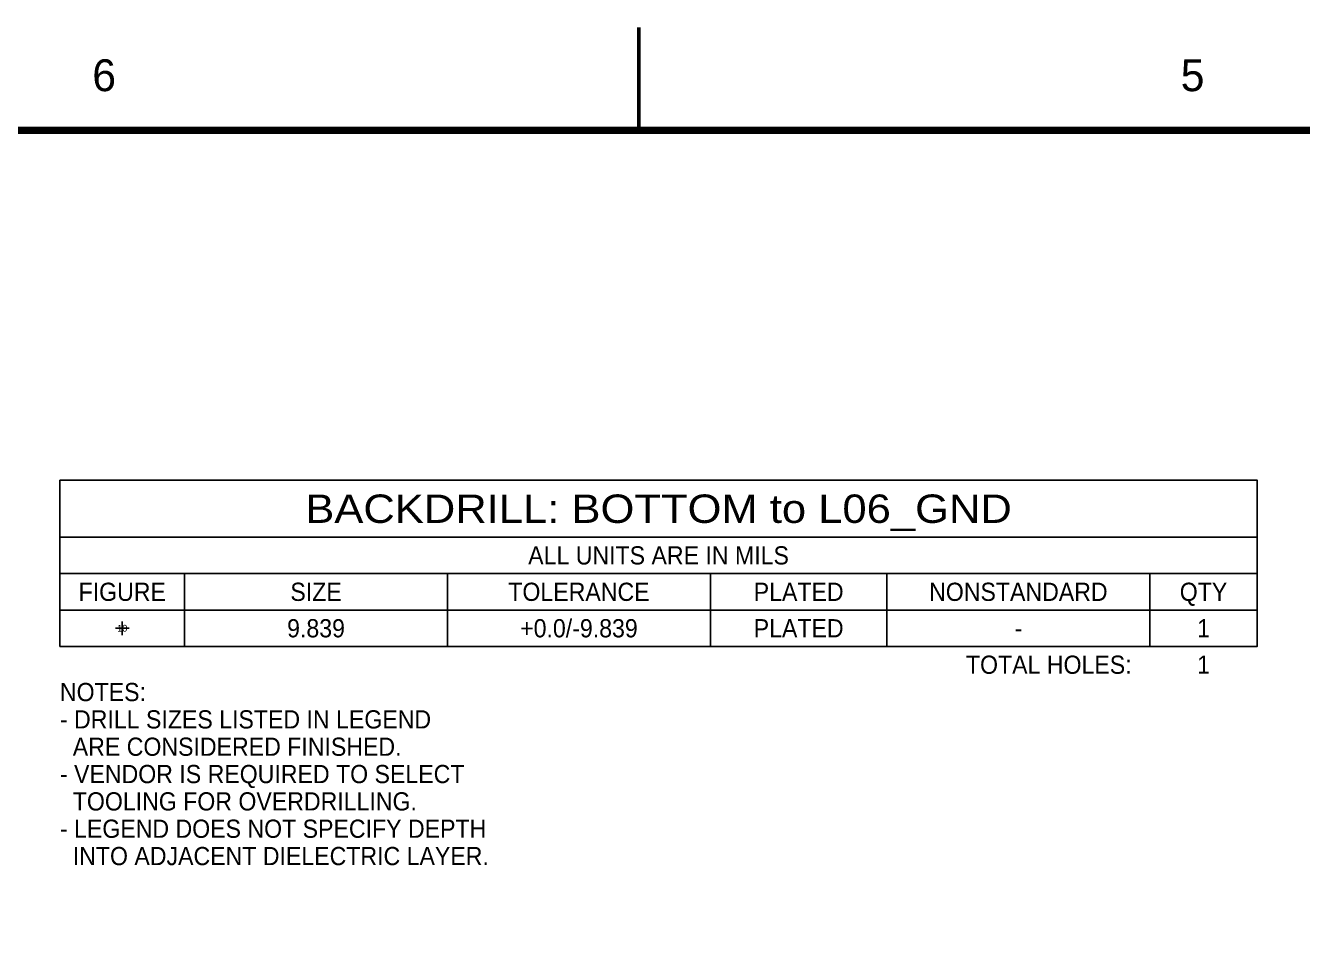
# Model space of a CAD drawing. Extents: x -13164 to 30582, y -10288 to 18382.
# Drawn here: x -3895 to 3115, y 13390 to 18382 of the extents above; entities that cross this region are included whole.
import ezdxf
from ezdxf.enums import TextEntityAlignment as Align

# ---------------------------------------------------------------- set-up
doc = ezdxf.new("R2010")
doc.units = 0
doc.layers.add('DF_OUTLINE', color=110, linetype='CONTINUOUS')
doc.layers.add('MA_NCBACKDRILL-18-6', color=11, linetype='CONTINUOUS')

# ---------------------------------------------------------------- blocks, each defined once
blk = doc.blocks.new('FIGURE_CROSS')
for points in [[(-0.5, 0), (0.5, 0)], [(0, 0.5), (0, -0.5)]]:
    blk.add_lwpolyline(points)

msp = doc.modelspace()

# ---------------------------------------------------------------- linework, layer by layer
at = {"layer": 'DF_OUTLINE'}
for points, const_width in [([(-528.35, 17822.441), (-528.35, 18372.441)], 20.079), ([(-12543.311, -9692.519), (29956.689, -9692.519), (29956.689, 17807.481), (-12543.311, 17807.481), (-12543.311, -9692.519)], 40.161)]:
    msp.add_lwpolyline(points, dxfattribs=dict(at, const_width=const_width))
at = {"layer": 'MA_NCBACKDRILL-18-6'}
msp.add_lwpolyline([(-3705.8717, 14975.2345), (-3705.8717, 15887.0525), (2866.3063, 15887.0525), (2866.3063, 14975.2345)], close=True, dxfattribs=at)
for points in [[(-3705.8717, 15575.2345), (2866.3063, 15575.2345)], [(-3705.8717, 15375.2345), (2866.3063, 15375.2345)], [(-3021.6467, 15375.2345), (-3021.6467, 14975.2345)], [(-1578.3977, 15375.2345), (-1578.3977, 14975.2345)], [(-135.1487, 15375.2345), (-135.1487, 14975.2345)], [(833.7103, 15375.2345), (833.7103, 14975.2345)], [(2276.9593, 15375.2345), (2276.9593, 14975.2345)], [(-3705.8717, 15175.2345), (2866.3063, 15175.2345)]]:
    msp.add_lwpolyline(points, dxfattribs=at)

# ---------------------------------------------------------------- block references
at = {"layer": 'MA_NCBACKDRILL-18-6', "xscale": 75, "yscale": 75}
msp.add_blockref('FIGURE_CROSS', (-3363.7592, 15075.2345), dxfattribs=at)

# ---------------------------------------------------------------- texts
at = {"layer": 'DF_OUTLINE', "width": 1.002231}
for s, p in [('6', (-3528.35, 18022.441)), ('5', (2446.453, 18022.441))]:
    msp.add_text(s, height=174.799, dxfattribs=at).set_placement(p)
at = {"layer": 'MA_NCBACKDRILL-18-6'}
for s, height, width, p in [('BACKDRILL: BOTTOM to L06_GND', 155.909, 1.146438, (-419.7827, 15653.189)), ('ALL UNITS ARE IN MILS', 100, 0.94878, (-419.7827, 15425.2345)), ('FIGURE', 100, 0.94878, (-3363.7592, 15225.2345)), ('SIZE', 100, 0.94878, (-2300.0222, 15225.2345)), ('TOLERANCE', 100, 0.94878, (-856.7732, 15225.2345)), ('PLATED', 100, 0.94878, (349.2808, 15225.2345)), ('NONSTANDARD', 100, 0.94878, (1555.3348, 15225.2345)), ('QTY', 100, 0.94878, (2571.6328, 15225.2345)), ('9.839', 100, 0.94878, (-2300.0222, 15025.2345)), ('+0.0/-9.839', 100, 0.94878, (-856.7732, 15025.2345)), ('PLATED', 100, 0.94878, (349.2808, 15025.2345)), ('1', 100, 0.94878, (2571.6328, 15025.2345)), ('-', 100, 0.94878, (1555.3348, 15025.2345)), ('1', 100, 0.94878, (2571.6328, 14825.2345))]:
    msp.add_text(s, height=height, dxfattribs=dict(at, width=width)).set_placement(p, align=Align.CENTER)
msp.add_text('10', height=37.5, dxfattribs=at).set_placement((-3363.7592, 15075.2345), align=Align.MIDDLE_CENTER)
at = {"layer": 'MA_NCBACKDRILL-18-6', "width": 0.94878}
msp.add_text('TOTAL HOLES:', height=100, dxfattribs=at).set_placement((2176.9593, 14825.2345), align=Align.RIGHT)
for s, p in [('NOTES:', (-3705.8717, 14675.2345)), ('- DRILL SIZES LISTED IN LEGEND', (-3705.8717, 14525.2345)), ('  ARE CONSIDERED FINISHED.', (-3705.8717, 14375.2345)), ('- VENDOR IS REQUIRED TO SELECT', (-3705.8717, 14225.2345)), ('  TOOLING FOR OVERDRILLING.', (-3705.8717, 14075.2345)), ('- LEGEND DOES NOT SPECIFY DEPTH', (-3705.8717, 13925.2345)), ('  INTO ADJACENT DIELECTRIC LAYER.', (-3705.8717, 13775.2345))]:
    msp.add_text(s, height=100, dxfattribs=at).set_placement(p)

doc.saveas('drawing.dxf')
